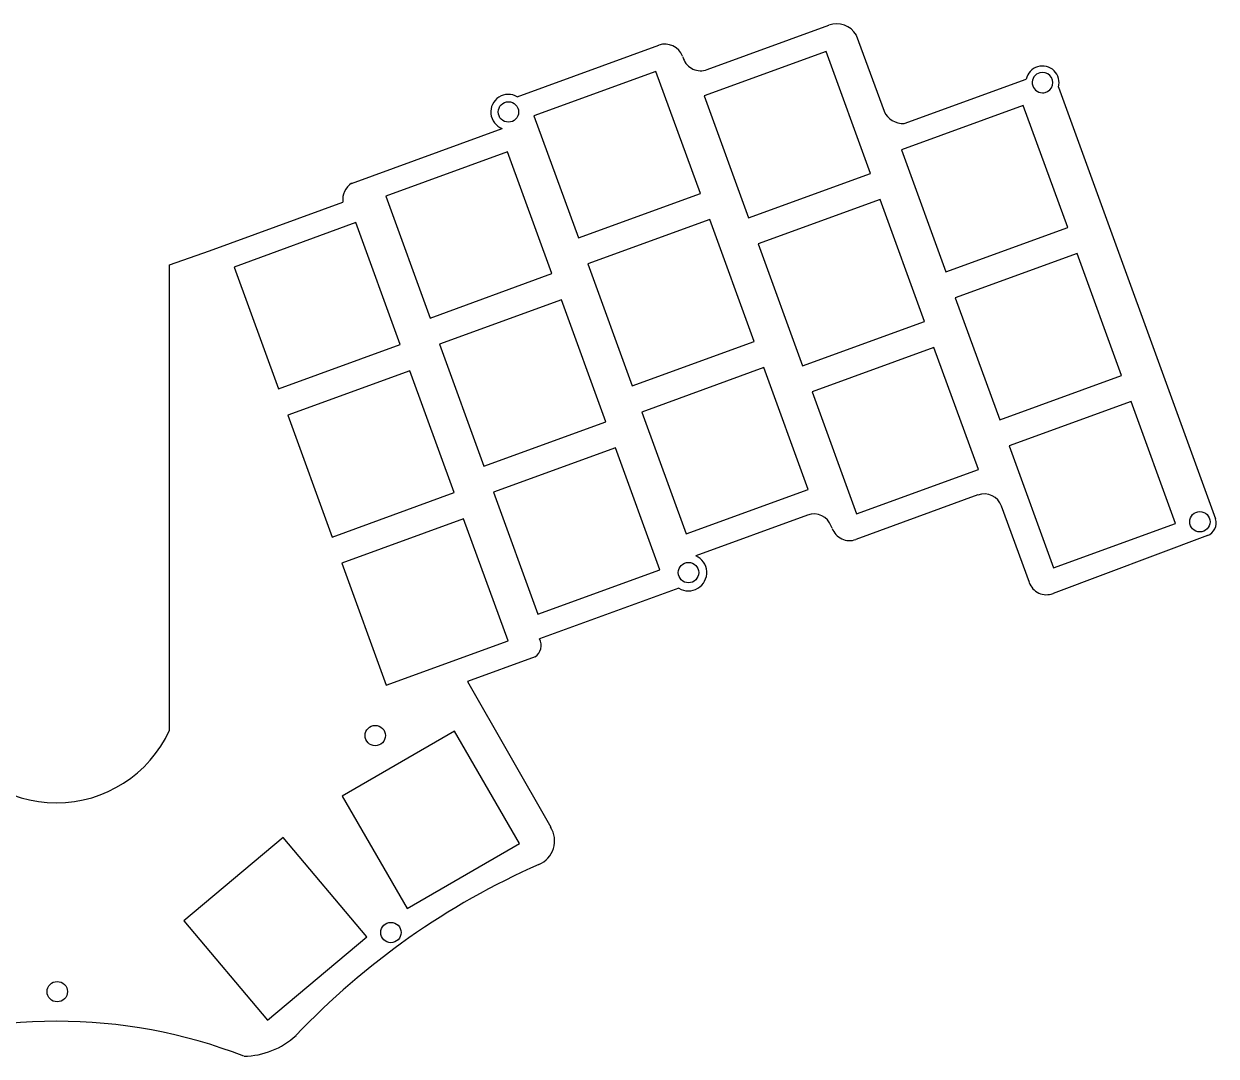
# Model space of a CAD drawing. Header units: millimetres. Extents: x 39 to 290, y -165 to -54.
# Drawn here: x 161 to 289.7, y -164.9 to -53.5 of the extents above; entities that cross this region are included whole.
import ezdxf

# ---------------------------------------------------------------- set-up
doc = ezdxf.new("R2010")
doc.units = ezdxf.units.MM
doc.layers.add('Part__Feature047', color=7, linetype='CONTINUOUS')

msp = doc.modelspace()

# ---------------------------------------------------------------- linework, layer by layer
at = {"layer": 'Part__Feature047'}
for p, q in [((234.77, -58.47, 1.51), (247.89, -53.7, 1.51)), ((234.77, -58.47), (247.89, -53.7)), ((234.77, -58.47), (247.89, -53.7)), ((234.77, -58.47, 1.51), (247.89, -53.7, 1.51)), ((247.89, -53.7), (247.89, -53.7, 1.51)), ((247.89, -53.7), (247.89, -53.7, 1.51)), ((250.86, -54.75), (250.86, -54.75, 1.51)), ((250.86, -54.75), (250.86, -54.75, 1.51)), ((250.86, -54.75, 1.51), (253.85, -62.97, 1.51)), ((250.86, -54.75), (253.85, -62.97)), ((250.86, -54.75), (253.85, -62.97)), ((250.86, -54.75, 1.51), (253.85, -62.97, 1.51)), ((214.27, -61.41), (229.54, -55.85)), ((214.27, -61.41, 1.51), (229.54, -55.85, 1.51)), ((214.27, -61.41, 1.51), (229.54, -55.85, 1.51)), ((214.27, -61.41), (229.54, -55.85)), ((229.54, -55.85), (229.54, -55.85, 1.51)), ((229.54, -55.85), (229.54, -55.85, 1.51)), ((247.61, -56.52), (234.45, -61.31)), ((247.61, -56.52, 1.51), (234.45, -61.31, 1.51)), ((247.61, -56.52, 1.51), (234.45, -61.31, 1.51)), ((247.61, -56.52), (234.45, -61.31)), ((252.4, -69.68), (247.61, -56.52)), ((252.4, -69.68, 1.51), (247.61, -56.52, 1.51)), ((247.61, -56.52), (247.61, -56.52, 1.51)), ((252.4, -69.68, 1.51), (247.61, -56.52, 1.51)), ((247.61, -56.52), (247.61, -56.52, 1.51)), ((252.4, -69.68), (247.61, -56.52)), ((232.11, -57.05), (232.2, -57.29)), ((232.11, -57.05, 1.51), (232.2, -57.29, 1.51)), ((232.11, -57.05), (232.11, -57.05, 1.51)), ((232.11, -57.05, 1.51), (232.2, -57.29, 1.51)), ((232.11, -57.05), (232.2, -57.29)), ((232.11, -57.05), (232.11, -57.05, 1.51)), ((232.2, -57.29), (232.2, -57.29, 1.51)), ((232.2, -57.29), (232.2, -57.29, 1.51)), ((229.24, -58.68), (216.08, -63.47)), ((229.24, -58.68, 1.51), (216.08, -63.47, 1.51)), ((229.24, -58.68, 1.51), (216.08, -63.47, 1.51)), ((229.24, -58.68), (216.08, -63.47)), ((234.03, -71.84), (229.24, -58.68)), ((234.03, -71.84, 1.51), (229.24, -58.68, 1.51)), ((229.24, -58.68), (229.24, -58.68, 1.51)), ((234.03, -71.84, 1.51), (229.24, -58.68, 1.51)), ((229.24, -58.68), (229.24, -58.68, 1.51)), ((234.03, -71.84), (229.24, -58.68)), ((234.77, -58.47), (234.77, -58.47, 1.51)), ((234.77, -58.47), (234.77, -58.47, 1.51)), ((270.67, -58.82, 1.51), (270.67, -58.82)), ((270.67, -58.82, 1.51), (270.67, -58.82)), ((256.03, -64.3), (269.19, -59.51)), ((256.03, -64.3, 1.51), (269.19, -59.51, 1.51)), ((256.03, -64.3, 1.51), (269.19, -59.51, 1.51)), ((256.03, -64.3), (269.19, -59.51)), ((269.19, -59.51), (269.19, -59.51, 1.51)), ((269.19, -59.51), (269.19, -59.51, 1.51)), ((272.66, -60.38), (289.62, -106.96)), ((272.66, -60.38, 1.51), (289.62, -106.96, 1.51)), ((272.66, -60.38), (272.66, -60.38, 1.51)), ((272.66, -60.38), (272.66, -60.38, 1.51)), ((272.66, -60.38, 1.51), (289.62, -106.96, 1.51)), ((272.66, -60.38), (289.62, -106.96)), ((214.27, -61.41), (214.27, -61.41, 1.51)), ((214.27, -61.41), (214.27, -61.41, 1.51)), ((234.45, -61.31), (239.24, -74.47)), ((234.45, -61.31, 1.51), (239.24, -74.47, 1.51)), ((234.45, -61.31), (234.45, -61.31, 1.51)), ((234.45, -61.31, 1.51), (239.24, -74.47, 1.51)), ((234.45, -61.31), (239.24, -74.47)), ((234.45, -61.31), (234.45, -61.31, 1.51)), ((270.94, -60.98), (270.94, -60.98, 1.51)), ((270.94, -60.98), (270.94, -60.98, 1.51)), ((271.23, -60.95, 1.51), (271.23, -60.95)), ((271.23, -60.95, 1.51), (271.23, -60.95)), ((253.85, -62.97), (253.85, -62.97, 1.51)), ((253.85, -62.97), (253.85, -62.97, 1.51)), ((268.88, -62.35), (255.73, -67.13)), ((268.88, -62.35, 1.51), (255.73, -67.13, 1.51)), ((268.88, -62.35, 1.51), (255.73, -67.13, 1.51)), ((268.88, -62.35), (255.73, -67.13)), ((273.67, -75.5), (268.88, -62.35)), ((273.67, -75.5, 1.51), (268.88, -62.35, 1.51)), ((268.88, -62.35), (268.88, -62.35, 1.51)), ((273.67, -75.5, 1.51), (268.88, -62.35, 1.51)), ((268.88, -62.35), (268.88, -62.35, 1.51)), ((273.67, -75.5), (268.88, -62.35)), ((213.32, -64.15), (213.32, -64.15, 1.51)), ((213.32, -64.15), (213.32, -64.15, 1.51)), ((216.08, -63.47), (220.87, -76.63)), ((216.08, -63.47, 1.51), (220.87, -76.63, 1.51)), ((216.08, -63.47), (216.08, -63.47, 1.51)), ((216.08, -63.47, 1.51), (220.87, -76.63, 1.51)), ((216.08, -63.47), (220.87, -76.63)), ((216.08, -63.47), (216.08, -63.47, 1.51)), ((256.03, -64.3), (256.03, -64.3, 1.51)), ((256.03, -64.3), (256.03, -64.3, 1.51)), ((196.39, -70.75), (212.64, -64.82)), ((196.39, -70.75, 1.51), (212.64, -64.82, 1.51)), ((196.39, -70.75, 1.51), (212.64, -64.82, 1.51)), ((196.39, -70.75), (212.64, -64.82)), ((212.64, -64.82), (212.64, -64.82, 1.51)), ((212.64, -64.82), (212.64, -64.82, 1.51)), ((213.23, -67.34), (200.08, -72.12)), ((213.23, -67.34, 1.51), (200.08, -72.12, 1.51)), ((213.23, -67.34, 1.51), (200.08, -72.12, 1.51)), ((213.23, -67.34), (200.08, -72.12)), ((218.02, -80.49), (213.23, -67.34)), ((218.02, -80.49, 1.51), (213.23, -67.34, 1.51)), ((213.23, -67.34), (213.23, -67.34, 1.51)), ((218.02, -80.49, 1.51), (213.23, -67.34, 1.51)), ((213.23, -67.34), (213.23, -67.34, 1.51)), ((218.02, -80.49), (213.23, -67.34)), ((255.73, -67.13), (260.52, -80.29)), ((255.73, -67.13, 1.51), (260.52, -80.29, 1.51)), ((255.73, -67.13), (255.73, -67.13, 1.51)), ((255.73, -67.13, 1.51), (260.52, -80.29, 1.51)), ((255.73, -67.13), (260.52, -80.29)), ((255.73, -67.13), (255.73, -67.13, 1.51)), ((196.39, -70.75), (196.39, -70.75, 1.51)), ((196.39, -70.75), (196.39, -70.75, 1.51)), ((239.24, -74.47), (252.4, -69.68)), ((239.24, -74.47, 1.51), (252.4, -69.68, 1.51)), ((239.24, -74.47, 1.51), (252.4, -69.68, 1.51)), ((239.24, -74.47), (252.4, -69.68)), ((252.4, -69.68), (252.4, -69.68, 1.51)), ((252.4, -69.68), (252.4, -69.68, 1.51)), ((220.87, -76.63), (234.03, -71.84)), ((220.87, -76.63, 1.51), (234.03, -71.84, 1.51)), ((220.87, -76.63, 1.51), (234.03, -71.84, 1.51)), ((220.87, -76.63), (234.03, -71.84)), ((234.03, -71.84), (234.03, -71.84, 1.51)), ((234.03, -71.84), (234.03, -71.84, 1.51)), ((181.08, -78.02), (195.45, -72.78)), ((181.08, -78.02, 1.51), (195.45, -72.78, 1.51)), ((181.08, -78.02, 1.51), (195.45, -72.78, 1.51)), ((181.08, -78.02), (195.45, -72.78)), ((195.45, -72.78), (195.45, -72.78, 1.51)), ((195.45, -72.78), (195.45, -72.78, 1.51)), ((200.08, -72.12), (204.87, -85.28)), ((200.08, -72.12, 1.51), (204.87, -85.28, 1.51)), ((200.08, -72.12), (200.08, -72.12, 1.51)), ((200.08, -72.12, 1.51), (204.87, -85.28, 1.51)), ((200.08, -72.12), (204.87, -85.28)), ((200.08, -72.12), (200.08, -72.12, 1.51)), ((253.42, -72.5), (240.27, -77.28)), ((253.42, -72.5, 1.51), (240.27, -77.28, 1.51)), ((253.42, -72.5, 1.51), (240.27, -77.28, 1.51)), ((253.42, -72.5), (240.27, -77.28)), ((258.21, -85.65), (253.42, -72.5)), ((258.21, -85.65, 1.51), (253.42, -72.5, 1.51)), ((253.42, -72.5), (253.42, -72.5, 1.51)), ((258.21, -85.65, 1.51), (253.42, -72.5, 1.51)), ((253.42, -72.5), (253.42, -72.5, 1.51)), ((258.21, -85.65), (253.42, -72.5)), ((239.24, -74.47), (239.24, -74.47, 1.51)), ((239.24, -74.47), (239.24, -74.47, 1.51)), ((196.87, -74.99), (183.71, -79.78)), ((196.87, -74.99, 1.51), (183.71, -79.78, 1.51)), ((196.87, -74.99, 1.51), (183.71, -79.78, 1.51)), ((196.87, -74.99), (183.71, -79.78)), ((201.65, -88.15), (196.87, -74.99)), ((201.65, -88.15, 1.51), (196.87, -74.99, 1.51)), ((196.87, -74.99), (196.87, -74.99, 1.51)), ((201.65, -88.15, 1.51), (196.87, -74.99, 1.51)), ((196.87, -74.99), (196.87, -74.99, 1.51)), ((201.65, -88.15), (196.87, -74.99)), ((235.05, -74.66), (221.9, -79.45)), ((235.05, -74.66, 1.51), (221.9, -79.45, 1.51)), ((235.05, -74.66, 1.51), (221.9, -79.45, 1.51)), ((235.05, -74.66), (221.9, -79.45)), ((239.84, -87.81), (235.05, -74.66)), ((239.84, -87.81, 1.51), (235.05, -74.66, 1.51)), ((235.05, -74.66), (235.05, -74.66, 1.51)), ((239.84, -87.81, 1.51), (235.05, -74.66, 1.51)), ((235.05, -74.66), (235.05, -74.66, 1.51)), ((239.84, -87.81), (235.05, -74.66)), ((260.52, -80.29), (273.67, -75.5)), ((260.52, -80.29, 1.51), (273.67, -75.5, 1.51)), ((260.52, -80.29, 1.51), (273.67, -75.5, 1.51)), ((260.52, -80.29), (273.67, -75.5)), ((273.67, -75.5), (273.67, -75.5, 1.51)), ((273.67, -75.5), (273.67, -75.5, 1.51)), ((220.87, -76.63), (220.87, -76.63, 1.51)), ((220.87, -76.63), (220.87, -76.63, 1.51)), ((176.75, -79.54), (181.08, -78.02)), ((176.75, -79.54, 1.51), (181.08, -78.02, 1.51)), ((176.75, -79.54, 1.51), (181.08, -78.02, 1.51)), ((176.75, -79.54), (181.08, -78.02)), ((181.08, -78.02), (181.08, -78.02, 1.51)), ((181.08, -78.02), (181.08, -78.02, 1.51)), ((240.27, -77.28), (245.06, -90.44)), ((240.27, -77.28, 1.51), (245.06, -90.44, 1.51)), ((240.27, -77.28), (240.27, -77.28, 1.51)), ((240.27, -77.28, 1.51), (245.06, -90.44, 1.51)), ((240.27, -77.28), (245.06, -90.44)), ((240.27, -77.28), (240.27, -77.28, 1.51)), ((274.7, -78.32), (261.54, -83.11)), ((274.7, -78.32, 1.51), (261.54, -83.11, 1.51)), ((274.7, -78.32, 1.51), (261.54, -83.11, 1.51)), ((274.7, -78.32), (261.54, -83.11)), ((279.49, -91.48), (274.7, -78.32)), ((279.49, -91.48, 1.51), (274.7, -78.32, 1.51)), ((274.7, -78.32), (274.7, -78.32, 1.51)), ((279.49, -91.48, 1.51), (274.7, -78.32, 1.51)), ((274.7, -78.32), (274.7, -78.32, 1.51)), ((279.49, -91.48), (274.7, -78.32)), ((176.75, -129.76), (176.75, -79.54)), ((176.75, -129.76, 1.51), (176.75, -79.54, 1.51)), ((176.75, -79.54), (176.75, -79.54, 1.51)), ((176.75, -129.76, 1.51), (176.75, -79.54, 1.51)), ((176.75, -79.54), (176.75, -79.54, 1.51)), ((176.75, -129.76), (176.75, -79.54)), ((221.9, -79.45), (226.69, -92.6)), ((221.9, -79.45, 1.51), (226.69, -92.6, 1.51)), ((221.9, -79.45), (221.9, -79.45, 1.51)), ((221.9, -79.45, 1.51), (226.69, -92.6, 1.51)), ((221.9, -79.45), (226.69, -92.6)), ((221.9, -79.45), (221.9, -79.45, 1.51)), ((183.71, -79.78), (188.5, -92.93)), ((183.71, -79.78, 1.51), (188.5, -92.93, 1.51)), ((183.71, -79.78), (183.71, -79.78, 1.51)), ((183.71, -79.78, 1.51), (188.5, -92.93, 1.51)), ((183.71, -79.78), (188.5, -92.93)), ((183.71, -79.78), (183.71, -79.78, 1.51)), ((204.87, -85.28), (218.02, -80.49)), ((204.87, -85.28, 1.51), (218.02, -80.49, 1.51)), ((204.87, -85.28, 1.51), (218.02, -80.49, 1.51)), ((204.87, -85.28), (218.02, -80.49)), ((218.02, -80.49), (218.02, -80.49, 1.51)), ((218.02, -80.49), (218.02, -80.49, 1.51)), ((260.52, -80.29), (260.52, -80.29, 1.51)), ((260.52, -80.29), (260.52, -80.29, 1.51)), ((219.05, -83.31), (205.89, -88.1)), ((219.05, -83.31, 1.51), (205.89, -88.1, 1.51)), ((219.05, -83.31, 1.51), (205.89, -88.1, 1.51)), ((219.05, -83.31), (205.89, -88.1)), ((223.84, -96.47), (219.05, -83.31)), ((223.84, -96.47, 1.51), (219.05, -83.31, 1.51)), ((219.05, -83.31), (219.05, -83.31, 1.51)), ((223.84, -96.47, 1.51), (219.05, -83.31, 1.51)), ((219.05, -83.31), (219.05, -83.31, 1.51)), ((223.84, -96.47), (219.05, -83.31)), ((261.54, -83.11), (266.33, -96.27)), ((261.54, -83.11, 1.51), (266.33, -96.27, 1.51)), ((261.54, -83.11), (261.54, -83.11, 1.51)), ((261.54, -83.11, 1.51), (266.33, -96.27, 1.51)), ((261.54, -83.11), (266.33, -96.27)), ((261.54, -83.11), (261.54, -83.11, 1.51)), ((204.87, -85.28), (204.87, -85.28, 1.51)), ((204.87, -85.28), (204.87, -85.28, 1.51)), ((245.06, -90.44), (258.21, -85.65)), ((245.06, -90.44, 1.51), (258.21, -85.65, 1.51)), ((245.06, -90.44, 1.51), (258.21, -85.65, 1.51)), ((245.06, -90.44), (258.21, -85.65)), ((258.21, -85.65), (258.21, -85.65, 1.51)), ((258.21, -85.65), (258.21, -85.65, 1.51)), ((188.5, -92.93), (201.65, -88.15)), ((188.5, -92.93, 1.51), (201.65, -88.15, 1.51)), ((188.5, -92.93, 1.51), (201.65, -88.15, 1.51)), ((188.5, -92.93), (201.65, -88.15)), ((201.65, -88.15), (201.65, -88.15, 1.51)), ((201.65, -88.15), (201.65, -88.15, 1.51)), ((205.89, -88.1), (210.68, -101.26)), ((205.89, -88.1, 1.51), (210.68, -101.26, 1.51)), ((205.89, -88.1), (205.89, -88.1, 1.51)), ((205.89, -88.1, 1.51), (210.68, -101.26, 1.51)), ((205.89, -88.1), (210.68, -101.26)), ((205.89, -88.1), (205.89, -88.1, 1.51)), ((226.69, -92.6), (239.84, -87.81)), ((226.69, -92.6, 1.51), (239.84, -87.81, 1.51)), ((226.69, -92.6, 1.51), (239.84, -87.81, 1.51)), ((226.69, -92.6), (239.84, -87.81)), ((239.84, -87.81), (239.84, -87.81, 1.51)), ((239.84, -87.81), (239.84, -87.81, 1.51)), ((259.24, -88.47), (246.08, -93.26)), ((259.24, -88.47, 1.51), (246.08, -93.26, 1.51)), ((259.24, -88.47, 1.51), (246.08, -93.26, 1.51)), ((259.24, -88.47), (246.08, -93.26)), ((264.03, -101.63), (259.24, -88.47)), ((264.03, -101.63, 1.51), (259.24, -88.47, 1.51)), ((259.24, -88.47), (259.24, -88.47, 1.51)), ((264.03, -101.63, 1.51), (259.24, -88.47, 1.51)), ((259.24, -88.47), (259.24, -88.47, 1.51)), ((264.03, -101.63), (259.24, -88.47)), ((202.68, -90.97), (189.52, -95.75)), ((202.68, -90.97, 1.51), (189.52, -95.75, 1.51)), ((202.68, -90.97, 1.51), (189.52, -95.75, 1.51)), ((202.68, -90.97), (189.52, -95.75)), ((207.47, -104.12), (202.68, -90.97)), ((207.47, -104.12, 1.51), (202.68, -90.97, 1.51)), ((202.68, -90.97), (202.68, -90.97, 1.51)), ((207.47, -104.12, 1.51), (202.68, -90.97, 1.51)), ((202.68, -90.97), (202.68, -90.97, 1.51)), ((207.47, -104.12), (202.68, -90.97)), ((240.87, -90.63), (227.71, -95.42)), ((240.87, -90.63, 1.51), (227.71, -95.42, 1.51)), ((240.87, -90.63, 1.51), (227.71, -95.42, 1.51)), ((240.87, -90.63), (227.71, -95.42)), ((245.66, -103.79), (240.87, -90.63)), ((245.66, -103.79, 1.51), (240.87, -90.63, 1.51)), ((240.87, -90.63), (240.87, -90.63, 1.51)), ((245.66, -103.79, 1.51), (240.87, -90.63, 1.51)), ((240.87, -90.63), (240.87, -90.63, 1.51)), ((245.66, -103.79), (240.87, -90.63)), ((245.06, -90.44), (245.06, -90.44, 1.51)), ((245.06, -90.44), (245.06, -90.44, 1.51)), ((226.69, -92.6), (226.69, -92.6, 1.51)), ((226.69, -92.6), (226.69, -92.6, 1.51)), ((266.33, -96.27), (279.49, -91.48)), ((266.33, -96.27, 1.51), (279.49, -91.48, 1.51)), ((266.33, -96.27, 1.51), (279.49, -91.48, 1.51)), ((266.33, -96.27), (279.49, -91.48)), ((279.49, -91.48), (279.49, -91.48, 1.51)), ((279.49, -91.48), (279.49, -91.48, 1.51)), ((188.5, -92.93), (188.5, -92.93, 1.51)), ((188.5, -92.93), (188.5, -92.93, 1.51)), ((246.08, -93.26), (250.87, -106.42)), ((246.08, -93.26, 1.51), (250.87, -106.42, 1.51)), ((246.08, -93.26), (246.08, -93.26, 1.51)), ((246.08, -93.26, 1.51), (250.87, -106.42, 1.51)), ((246.08, -93.26), (250.87, -106.42)), ((246.08, -93.26), (246.08, -93.26, 1.51)), ((280.51, -94.3), (267.36, -99.08)), ((280.51, -94.3, 1.51), (267.36, -99.08, 1.51)), ((280.51, -94.3, 1.51), (267.36, -99.08, 1.51)), ((280.51, -94.3), (267.36, -99.08)), ((285.3, -107.45), (280.51, -94.3)), ((285.3, -107.45, 1.51), (280.51, -94.3, 1.51)), ((280.51, -94.3), (280.51, -94.3, 1.51)), ((285.3, -107.45, 1.51), (280.51, -94.3, 1.51)), ((280.51, -94.3), (280.51, -94.3, 1.51)), ((285.3, -107.45), (280.51, -94.3)), ((189.52, -95.75), (194.31, -108.91)), ((189.52, -95.75, 1.51), (194.31, -108.91, 1.51)), ((189.52, -95.75), (189.52, -95.75, 1.51)), ((189.52, -95.75, 1.51), (194.31, -108.91, 1.51)), ((189.52, -95.75), (194.31, -108.91)), ((189.52, -95.75), (189.52, -95.75, 1.51)), ((210.68, -101.26), (223.84, -96.47)), ((210.68, -101.26, 1.51), (223.84, -96.47, 1.51)), ((210.68, -101.26, 1.51), (223.84, -96.47, 1.51)), ((210.68, -101.26), (223.84, -96.47)), ((223.84, -96.47), (223.84, -96.47, 1.51)), ((223.84, -96.47), (223.84, -96.47, 1.51)), ((227.71, -95.42), (232.5, -108.58)), ((227.71, -95.42, 1.51), (232.5, -108.58, 1.51)), ((227.71, -95.42), (227.71, -95.42, 1.51)), ((227.71, -95.42, 1.51), (232.5, -108.58, 1.51)), ((227.71, -95.42), (232.5, -108.58)), ((227.71, -95.42), (227.71, -95.42, 1.51)), ((266.33, -96.27), (266.33, -96.27, 1.51)), ((266.33, -96.27), (266.33, -96.27, 1.51)), ((224.86, -99.29), (211.71, -104.07)), ((224.86, -99.29, 1.51), (211.71, -104.07, 1.51)), ((224.86, -99.29, 1.51), (211.71, -104.07, 1.51)), ((224.86, -99.29), (211.71, -104.07)), ((229.65, -112.44), (224.86, -99.29)), ((229.65, -112.44, 1.51), (224.86, -99.29, 1.51)), ((224.86, -99.29), (224.86, -99.29, 1.51)), ((229.65, -112.44, 1.51), (224.86, -99.29, 1.51)), ((224.86, -99.29), (224.86, -99.29, 1.51)), ((229.65, -112.44), (224.86, -99.29)), ((267.36, -99.08), (272.15, -112.24)), ((267.36, -99.08, 1.51), (272.15, -112.24, 1.51)), ((267.36, -99.08), (267.36, -99.08, 1.51)), ((267.36, -99.08, 1.51), (272.15, -112.24, 1.51)), ((267.36, -99.08), (272.15, -112.24)), ((267.36, -99.08), (267.36, -99.08, 1.51)), ((210.68, -101.26), (210.68, -101.26, 1.51)), ((210.68, -101.26), (210.68, -101.26, 1.51)), ((250.87, -106.42), (264.03, -101.63)), ((250.87, -106.42, 1.51), (264.03, -101.63, 1.51)), ((250.87, -106.42, 1.51), (264.03, -101.63, 1.51)), ((250.87, -106.42), (264.03, -101.63)), ((264.03, -101.63), (264.03, -101.63, 1.51)), ((264.03, -101.63), (264.03, -101.63, 1.51)), ((194.31, -108.91), (207.47, -104.12)), ((194.31, -108.91, 1.51), (207.47, -104.12, 1.51)), ((194.31, -108.91, 1.51), (207.47, -104.12, 1.51)), ((194.31, -108.91), (207.47, -104.12)), ((207.47, -104.12), (207.47, -104.12, 1.51)), ((207.47, -104.12), (207.47, -104.12, 1.51)), ((211.71, -104.07), (216.5, -117.23)), ((211.71, -104.07, 1.51), (216.5, -117.23, 1.51)), ((211.71, -104.07), (211.71, -104.07, 1.51)), ((211.71, -104.07, 1.51), (216.5, -117.23, 1.51)), ((211.71, -104.07), (216.5, -117.23)), ((211.71, -104.07), (211.71, -104.07, 1.51)), ((232.5, -108.58), (245.66, -103.79)), ((232.5, -108.58, 1.51), (245.66, -103.79, 1.51)), ((232.5, -108.58, 1.51), (245.66, -103.79, 1.51)), ((232.5, -108.58), (245.66, -103.79)), ((245.66, -103.79), (245.66, -103.79, 1.51)), ((245.66, -103.79), (245.66, -103.79, 1.51)), ((263.98, -104.37), (250.81, -109.17)), ((263.98, -104.37, 1.51), (250.81, -109.17, 1.51)), ((263.98, -104.37, 1.51), (250.81, -109.17, 1.51)), ((263.98, -104.37), (250.81, -109.17)), ((263.98, -104.37), (263.98, -104.37, 1.51)), ((263.98, -104.37), (263.98, -104.37, 1.51)), ((245.6, -106.54), (233.53, -110.94)), ((245.6, -106.54, 1.51), (233.53, -110.94, 1.51)), ((245.6, -106.54, 1.51), (233.53, -110.94, 1.51)), ((245.6, -106.54), (233.53, -110.94)), ((245.6, -106.54), (245.6, -106.54, 1.51)), ((245.6, -106.54), (245.6, -106.54, 1.51)), ((250.87, -106.42), (250.87, -106.42, 1.51)), ((250.87, -106.42), (250.87, -106.42, 1.51)), ((269.53, -113.81), (266.53, -105.58)), ((269.53, -113.81, 1.51), (266.53, -105.58, 1.51)), ((269.53, -113.81, 1.51), (266.53, -105.58, 1.51)), ((266.53, -105.58), (266.53, -105.58, 1.51)), ((269.53, -113.81), (266.53, -105.58)), ((266.53, -105.58), (266.53, -105.58, 1.51)), ((208.49, -106.94), (195.34, -111.73)), ((208.49, -106.94, 1.51), (195.34, -111.73, 1.51)), ((208.49, -106.94, 1.51), (195.34, -111.73, 1.51)), ((208.49, -106.94), (195.34, -111.73)), ((213.28, -120.1), (208.49, -106.94)), ((213.28, -120.1, 1.51), (208.49, -106.94, 1.51)), ((208.49, -106.94), (208.49, -106.94, 1.51)), ((213.28, -120.1, 1.51), (208.49, -106.94, 1.51)), ((208.49, -106.94), (208.49, -106.94, 1.51)), ((213.28, -120.1), (208.49, -106.94)), ((248.25, -107.97), (248.16, -107.73)), ((248.25, -107.97, 1.51), (248.16, -107.73, 1.51)), ((248.25, -107.97, 1.51), (248.16, -107.73, 1.51)), ((248.16, -107.73), (248.16, -107.73, 1.51)), ((248.25, -107.97), (248.16, -107.73)), ((248.16, -107.73), (248.16, -107.73, 1.51)), ((248.25, -107.97), (248.25, -107.97, 1.51)), ((248.25, -107.97), (248.25, -107.97, 1.51)), ((272.15, -112.24), (285.3, -107.45)), ((272.15, -112.24, 1.51), (285.3, -107.45, 1.51)), ((272.15, -112.24, 1.51), (285.3, -107.45, 1.51)), ((272.15, -112.24), (285.3, -107.45)), ((285.3, -107.45), (285.3, -107.45, 1.51)), ((285.3, -107.45), (285.3, -107.45, 1.51)), ((289.62, -106.96), (289.62, -106.96, 1.51)), ((289.62, -106.96), (289.62, -106.96, 1.51)), ((194.31, -108.91), (194.31, -108.91, 1.51)), ((194.31, -108.91), (194.31, -108.91, 1.51)), ((232.5, -108.58), (232.5, -108.58, 1.51)), ((232.5, -108.58), (232.5, -108.58, 1.51)), ((250.81, -109.17), (250.81, -109.17, 1.51)), ((250.81, -109.17), (250.81, -109.17, 1.51)), ((288.77, -108.74), (272.09, -114.99)), ((288.77, -108.74, 1.51), (272.09, -114.99, 1.51)), ((288.77, -108.74, 1.51), (272.09, -114.99, 1.51)), ((288.77, -108.74), (272.09, -114.99)), ((287.93, -108.36), (287.93, -108.36, 1.51)), ((287.93, -108.36), (287.93, -108.36, 1.51)), ((288.77, -108.74), (288.77, -108.74, 1.51)), ((288.77, -108.74), (288.77, -108.74, 1.51)), ((195.34, -111.73), (200.13, -124.88)), ((195.34, -111.73, 1.51), (200.13, -124.88, 1.51)), ((195.34, -111.73), (195.34, -111.73, 1.51)), ((195.34, -111.73, 1.51), (200.13, -124.88, 1.51)), ((195.34, -111.73), (200.13, -124.88)), ((195.34, -111.73), (195.34, -111.73, 1.51)), ((233.53, -110.94), (233.53, -110.94, 1.51)), ((233.53, -110.94), (233.53, -110.94, 1.51)), ((216.5, -117.23), (229.65, -112.44)), ((216.5, -117.23, 1.51), (229.65, -112.44, 1.51)), ((216.5, -117.23, 1.51), (229.65, -112.44, 1.51)), ((216.5, -117.23), (229.65, -112.44)), ((229.65, -112.44), (229.65, -112.44, 1.51)), ((229.65, -112.44), (229.65, -112.44, 1.51)), ((272.15, -112.24), (272.15, -112.24, 1.51)), ((272.15, -112.24), (272.15, -112.24, 1.51)), ((231.71, -114.43), (216.67, -119.9)), ((231.71, -114.43, 1.51), (216.67, -119.9, 1.51)), ((231.71, -114.43, 1.51), (216.67, -119.9, 1.51)), ((231.71, -114.43), (216.67, -119.9)), ((231.71, -114.43), (231.71, -114.43, 1.51)), ((231.71, -114.43), (231.71, -114.43, 1.51)), ((232.75, -113.85), (232.75, -113.85, 1.51)), ((232.75, -113.85), (232.75, -113.85, 1.51)), ((269.53, -113.81), (269.53, -113.81, 1.51)), ((269.53, -113.81), (269.53, -113.81, 1.51)), ((272.09, -114.99), (272.09, -114.99, 1.51)), ((272.09, -114.99), (272.09, -114.99, 1.51)), ((216.5, -117.23), (216.5, -117.23, 1.51)), ((216.5, -117.23), (216.5, -117.23, 1.51)), ((200.13, -124.88), (213.28, -120.1)), ((200.13, -124.88, 1.51), (213.28, -120.1, 1.51)), ((200.13, -124.88, 1.51), (213.28, -120.1, 1.51)), ((200.13, -124.88), (213.28, -120.1)), ((213.28, -120.1), (213.28, -120.1, 1.51)), ((213.28, -120.1), (213.28, -120.1, 1.51)), ((216.67, -119.9), (216.67, -119.9, 1.51)), ((216.67, -119.9), (216.67, -119.9, 1.51)), ((216.2, -121.83), (208.89, -124.49)), ((216.2, -121.83, 1.51), (208.89, -124.49, 1.51)), ((216.2, -121.83, 1.51), (208.89, -124.49, 1.51)), ((216.2, -121.83), (208.89, -124.49)), ((216.2, -121.83), (216.2, -121.83, 1.51)), ((216.2, -121.83), (216.2, -121.83, 1.51)), ((208.89, -124.49), (217.88, -140.2)), ((208.89, -124.49, 1.51), (217.88, -140.2, 1.51)), ((208.89, -124.49), (208.89, -124.49, 1.51)), ((208.89, -124.49), (208.89, -124.49, 1.51)), ((208.89, -124.49, 1.51), (217.88, -140.2, 1.51)), ((208.89, -124.49), (217.88, -140.2)), ((200.13, -124.88), (200.13, -124.88, 1.51)), ((200.13, -124.88), (200.13, -124.88, 1.51)), ((176.75, -129.76), (176.75, -129.76, 1.51)), ((176.75, -129.76), (176.75, -129.76, 1.51)), ((207.51, -129.86), (195.39, -136.86)), ((207.51, -129.86, 1.51), (195.39, -136.86, 1.51)), ((207.51, -129.86, 1.51), (195.39, -136.86, 1.51)), ((207.51, -129.86), (195.39, -136.86)), ((214.51, -141.99), (207.51, -129.86)), ((214.51, -141.99, 1.51), (207.51, -129.86, 1.51)), ((207.51, -129.86), (207.51, -129.86, 1.51)), ((214.51, -141.99, 1.51), (207.51, -129.86, 1.51)), ((207.51, -129.86), (207.51, -129.86, 1.51)), ((214.51, -141.99), (207.51, -129.86)), ((198.95, -131.43), (198.95, -131.43, 1.51)), ((198.95, -131.43), (198.95, -131.43, 1.51)), ((195.39, -136.86), (202.39, -148.99)), ((195.39, -136.86, 1.51), (202.39, -148.99, 1.51)), ((195.39, -136.86), (195.39, -136.86, 1.51)), ((195.39, -136.86, 1.51), (202.39, -148.99, 1.51)), ((195.39, -136.86), (202.39, -148.99)), ((195.39, -136.86), (195.39, -136.86, 1.51)), ((217.88, -140.2), (217.88, -140.2, 1.51)), ((217.88, -140.2), (217.88, -140.2, 1.51)), ((189.03, -141.32), (178.31, -150.32)), ((189.03, -141.32, 1.51), (178.31, -150.32, 1.51)), ((189.03, -141.32, 1.51), (178.31, -150.32, 1.51)), ((189.03, -141.32), (178.31, -150.32)), ((198.03, -152.05), (189.03, -141.32)), ((198.03, -152.05, 1.51), (189.03, -141.32, 1.51)), ((189.03, -141.32), (189.03, -141.32, 1.51)), ((198.03, -152.05, 1.51), (189.03, -141.32, 1.51)), ((189.03, -141.32), (189.03, -141.32, 1.51)), ((198.03, -152.05), (189.03, -141.32)), ((202.39, -148.99), (214.51, -141.99)), ((202.39, -148.99, 1.51), (214.51, -141.99, 1.51)), ((202.39, -148.99, 1.51), (214.51, -141.99, 1.51)), ((202.39, -148.99), (214.51, -141.99)), ((214.51, -141.99), (214.51, -141.99, 1.51)), ((214.51, -141.99), (214.51, -141.99, 1.51)), ((216.62, -144.23), (216.62, -144.23, 1.51)), ((216.62, -144.23), (216.62, -144.23, 1.51)), ((202.39, -148.99), (202.39, -148.99, 1.51)), ((202.39, -148.99), (202.39, -148.99, 1.51)), ((178.31, -150.32), (187.31, -161.05)), ((178.31, -150.32, 1.51), (187.31, -161.05, 1.51)), ((178.31, -150.32), (178.31, -150.32, 1.51)), ((178.31, -150.32, 1.51), (187.31, -161.05, 1.51)), ((178.31, -150.32), (187.31, -161.05)), ((178.31, -150.32), (178.31, -150.32, 1.51)), ((187.31, -161.05), (198.03, -152.05)), ((187.31, -161.05, 1.51), (198.03, -152.05, 1.51)), ((187.31, -161.05, 1.51), (198.03, -152.05, 1.51)), ((187.31, -161.05), (198.03, -152.05)), ((198.03, -152.05), (198.03, -152.05, 1.51)), ((198.03, -152.05), (198.03, -152.05, 1.51)), ((200.64, -152.68), (200.64, -152.68, 1.51)), ((200.64, -152.68), (200.64, -152.68, 1.51)), ((164.64, -159.06), (164.64, -159.06, 1.51)), ((164.64, -159.06), (164.64, -159.06, 1.51)), ((187.31, -161.05), (187.31, -161.05, 1.51)), ((187.31, -161.05), (187.31, -161.05, 1.51)), ((190.4, -162.68), (190.4, -162.68, 1.51)), ((190.4, -162.68), (190.4, -162.68, 1.51)), ((184.8, -164.92), (184.8, -164.92, 1.51)), ((184.8, -164.92), (184.8, -164.92, 1.51))]:
    msp.add_line(p, q, dxfattribs=at)
for centre in [(213.32, -63.05), (213.32, -63.05, 1.51), (213.32, -63.05, 1.51), (213.32, -63.05), (287.93, -107.26), (287.93, -107.26, 1.51), (287.93, -107.26, 1.51), (287.93, -107.26), (232.75, -112.75), (232.75, -112.75, 1.51), (232.75, -112.75, 1.51), (232.75, -112.75), (198.95, -130.33), (198.95, -130.33, 1.51), (198.95, -130.33, 1.51), (198.95, -130.33), (200.64, -151.58), (200.64, -151.58, 1.51), (200.64, -151.58, 1.51), (200.64, -151.58), (164.64, -157.96), (164.64, -157.96, 1.51), (164.64, -157.96, 1.51), (164.64, -157.96)]:
    msp.add_circle(centre, 1.1, dxfattribs=at)
for centre, radius, start, end in [((248.75, -55.99, 1.51), 2.45, 30.4207, 110.4174), ((248.75, -55.99), 2.45, 30.4207, 110.4174), ((248.75, -55.99), 2.45, 30.4207, 110.4174), ((248.75, -55.99, 1.51), 2.45, 30.4207, 110.4174), ((230.23, -57.73), 2, 20.0035, 109.9967), ((230.23, -57.73, 1.51), 2, 20.0035, 109.9967), ((230.23, -57.73, 1.51), 2, 20.0035, 109.9967), ((230.23, -57.73), 2, 20.0035, 109.9967), ((234.07, -56.6), 2, -159.7431, -69.6301), ((234.07, -56.6, 1.51), 2, -159.7431, -69.6301), ((234.07, -56.6), 2, -159.7431, -69.6301), ((234.07, -56.6, 1.51), 2, -159.7431, -69.6301), ((270.94, -59.88), 1.79, -15.942, 168.0861), ((270.94, -59.88, 1.51), 1.79, -15.942, 168.0861), ((270.94, -59.88, 1.51), 1.79, -15.942, 168.0861), ((270.94, -59.88), 1.79, -15.942, 168.0861), ((270.94, -59.88), 1.1, 104.2337, -90), ((270.94, -59.88, 1.51), 1.1, 104.2337, -90), ((270.94, -59.88, 1.51), 1.1, 104.2337, -90), ((270.94, -59.88), 1.1, 104.2337, -90), ((270.96, -59.88), 1.1, -75.7663, 105.1481), ((270.96, -59.88, 1.51), 1.1, -75.7663, 105.1481), ((270.96, -59.88, 1.51), 1.1, -75.7663, 105.1481), ((270.96, -59.88), 1.1, -75.7663, 105.1481), ((213.32, -63.05), 1.9, 59.7657, -111.0647), ((213.32, -63.05, 1.51), 1.9, 59.7657, -111.0647), ((213.32, -63.05, 1.51), 1.9, 59.7657, -111.0647), ((213.32, -63.05), 1.9, 59.7657, -111.0647), ((270.94, -59.88), 1.1, -90, -74.8519), ((270.94, -59.88, 1.51), 1.1, -90, -74.8519), ((270.94, -59.88, 1.51), 1.1, -90, -74.8519), ((270.94, -59.88), 1.1, -90, -74.8519), ((255.95, -62), 2.31, -155.1356, -87.9156), ((255.95, -62, 1.51), 2.31, -155.1356, -87.9156), ((255.95, -62), 2.31, -155.1356, -87.9156), ((255.95, -62, 1.51), 2.31, -155.1356, -87.9156), ((197.55, -72.51), 2.11, 123.2278, -172.6473), ((197.55, -72.51, 1.51), 2.11, 123.2278, -172.6473), ((197.55, -72.51, 1.51), 2.11, 123.2278, -172.6473), ((197.55, -72.51), 2.11, 123.2278, -172.6473), ((264.65, -106.26), 2, 19.9998, 109.5672), ((264.65, -106.26, 1.51), 2, 19.9998, 109.5672), ((264.65, -106.26), 2, 19.9998, 109.5672), ((264.65, -106.26, 1.51), 2, 19.9998, 109.5672), ((246.28, -108.42), 2, 20.1844, 109.997), ((246.28, -108.42, 1.51), 2, 20.1844, 109.997), ((246.28, -108.42), 2, 20.1844, 109.997), ((246.28, -108.42, 1.51), 2, 20.1844, 109.997), ((250.13, -107.29), 2, -160.0035, -69.9975), ((250.13, -107.29, 1.51), 2, -160.0035, -69.9975), ((250.13, -107.29, 1.51), 2, -160.0035, -69.9975), ((250.13, -107.29), 2, -160.0035, -69.9975), ((288.25, -107.4), 1.44, -68.9423, 17.869), ((288.25, -107.4, 1.51), 1.44, -68.9423, 17.869), ((288.25, -107.4, 1.51), 1.44, -68.9423, 17.869), ((288.25, -107.4), 1.44, -68.9423, 17.869), ((232.75, -112.75), 1.97, -121.7929, 66.4962), ((232.75, -112.75, 1.51), 1.97, -121.7929, 66.4962), ((232.75, -112.75, 1.51), 1.97, -121.7929, 66.4962), ((232.75, -112.75), 1.97, -121.7929, 66.4962), ((271.37, -113.18), 1.95, -161.2656, -68.4571), ((271.37, -113.18, 1.51), 1.95, -161.2656, -68.4571), ((271.37, -113.18, 1.51), 1.95, -161.2656, -68.4571), ((271.37, -113.18), 1.95, -161.2656, -68.4571), ((215.37, -120.61), 1.48, -55.5918, 28.4754), ((215.37, -120.61, 1.51), 1.48, -55.5918, 28.4754), ((215.37, -120.61, 1.51), 1.48, -55.5918, 28.4754), ((215.37, -120.61), 1.48, -55.5918, 28.4754), ((164.54, -124.17), 13.42, -155.3811, -24.6189), ((164.54, -124.17, 1.51), 13.42, -155.3811, -24.6189), ((164.54, -124.17), 13.42, -155.3811, -24.6189), ((164.54, -124.17, 1.51), 13.42, -155.3811, -24.6189), ((215.57, -141.69), 2.74, -67.7171, 33.0587), ((215.57, -141.69, 1.51), 2.74, -67.7171, 33.0587), ((215.57, -141.69, 1.51), 2.74, -67.7171, 33.0587), ((215.57, -141.69), 2.74, -67.7171, 33.0587), ((249.71, -219.12), 81.88, 113.8446, 136.4185), ((249.71, -219.12, 1.51), 81.88, 113.8446, 136.4185), ((249.71, -219.12), 81.88, 113.8446, 136.4185), ((249.71, -219.12, 1.51), 81.88, 113.8446, 136.4185), ((164.54, -217.36), 56.21, 68.8859, 111.1141), ((164.54, -217.36, 1.51), 56.21, 68.8859, 111.1141), ((164.54, -217.36), 56.21, 68.8859, 111.1141), ((164.54, -217.36, 1.51), 56.21, 68.8859, 111.1141), ((184.7, -156.55), 8.37, -89.3761, -47.0643), ((184.7, -156.55, 1.51), 8.37, -89.3761, -47.0643), ((184.7, -156.55, 1.51), 8.37, -89.3761, -47.0643), ((184.7, -156.55), 8.37, -89.3761, -47.0643)]:
    msp.add_arc(centre, radius, start, end, dxfattribs=at)

doc.saveas('drawing.dxf')
